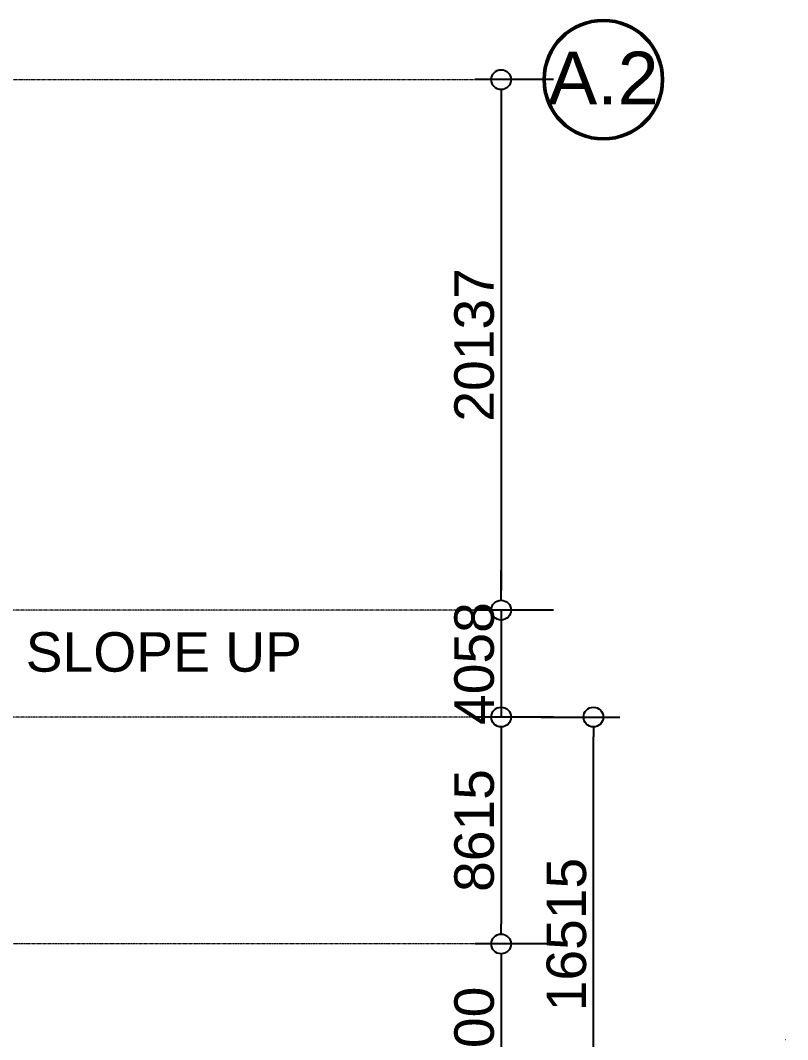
# Model space of a CAD drawing. Header units: millimetres. Extents: x -962357 to -591933, y -35273 to 59420.
# Drawn here: x -621388 to -592276, y -50 to 38640 of the extents above; entities that cross this region are included whole.
import ezdxf

# ---------------------------------------------------------------- set-up
doc = ezdxf.new("R2010")
doc.units = ezdxf.units.MM
doc.linetypes.add('DPA_Grid _ Level 100', pattern=[10, 5.5, -1.6, 1.3, -1.6])
for name, color, linetype, lineweight in [('A-ANNO-DIMS', 1, 'Continuous', 9), ('G-ANNO-TEXT', 3, 'Continuous', 9), ('S-GRID', 251, 'Continuous', 9), ('S-GRID-IDEN', 3, 'Continuous', 50)]:
    doc.layers.add(name, color=color, linetype=linetype, lineweight=lineweight)
doc.styles.add('Arial', font='arial.ttf', dxfattribs={"height": 2000})
doc.styles.add('Arial_1', font='arial.ttf', dxfattribs={"height": 1500})
doc.styles.add('Arial_2', font='arial.ttf', dxfattribs={"height": 3})
doc.dimstyles.new('DPA-DIM-3_0_C-C', dxfattribs={"dimscale": 304.8, "dimtxt": 1530.3891, "dimasz": 2.46063, "dimexe": 3.28084, "dimexo": 0.0625, "dimgap": 0.82021, "dimtad": 1, "dimdec": 0, "dimzin": 0, "dimdsep": 46, "dimtxsty": 'Arial_1', "dimblk1": 'DOTBLANK', "dimblk2": 'DOTBLANK', "dimsah": 1, "dimcen": 0.09, "dimdle": 3.28084, "dimadec": 8, "dimazin": 0, "dimtfac": 1, "dimtdec": 4, "dimtix": 1, "dimtmove": 0, "dimatfit": 3, "dimfxl": 6.56168, "dimfxlon": 1, "dimtvp": 1, "dimtolj": 1, "dimtzin": 0, "dimarcsym": 2})

# ---------------------------------------------------------------- blocks, each defined once
blk = doc.blocks.new('Grid - 100 Scale-2291345-4130-01 MULTI-PURPOSE LEVEL - REFLECTED CEILING PLAN')
at = {"layer": 'S-GRID-IDEN'}
blk.add_circle((0, 0), 4.5, dxfattribs=at)
blk = doc.blocks.new('_DotBlank')
at = {"color": 0, "linetype": 'ByBlock', "lineweight": -2}
blk.add_line((-0.5, 0), (-1, 0), dxfattribs=at)
blk.add_circle((0, 0), 0.5, dxfattribs=at)
blk = doc.blocks.new('DIMBLOCK38-4130-01 MULTI-PURPOSE LEVEL - REFLECTED CEILING PLAN')
at = {"layer": 'A-ANNO-DIMS', "color": 0, "lineweight": -2, "transparency": 16777216}
for p, q in [((-601165, 36390), (-604146, 36390)), ((-603146, 35640), (-603146, 17003)), ((-601165, 16253), (-604146, 16253))]:
    blk.add_line(p, q, dxfattribs=at)
at = {"layer": 'Defpoints', "color": 0, "transparency": 16777216}
for p in [(-601146, 36390), (-603146, 16253), (-601146, 16253)]:
    blk.add_point(p, dxfattribs=at)
at = {"layer": 'A-ANNO-DIMS', "color": 0, "lineweight": -2, "transparency": 16777216, "xscale": 750, "yscale": 750, "zscale": 750}
for p, rotation in [((-603146, 36390), 90), ((-603146, 16253), 270)]:
    blk.add_blockref('_DotBlank', p, dxfattribs=dict(at, rotation=rotation))
at = {"layer": 'A-ANNO-DIMS', "color": 0, "transparency": 16777216, "insert": (-604163, 26321), "char_height": 1500, "width": 6922.07, "attachment_point": 5, "rotation": 90, "style": 'Arial_1'}
blk.add_mtext('\\A1;20137', dxfattribs=at)
blk = doc.blocks.new('DIMBLOCK39-4130-01 MULTI-PURPOSE LEVEL - REFLECTED CEILING PLAN')
at = {"layer": 'A-ANNO-DIMS', "color": 0, "lineweight": -2, "transparency": 16777216}
for p, q in [((-603146, 17003), (-603146, 17753)), ((-601165, 16253), (-604146, 16253)), ((-603146, 16253), (-603146, 12195)), ((-601165, 12195), (-604146, 12195)), ((-603146, 11445), (-603146, 10695))]:
    blk.add_line(p, q, dxfattribs=at)
at = {"layer": 'Defpoints', "color": 0, "transparency": 16777216}
for p in [(-601146, 16253), (-603146, 12195), (-601146, 12195)]:
    blk.add_point(p, dxfattribs=at)
at = {"layer": 'A-ANNO-DIMS', "color": 0, "lineweight": -2, "transparency": 16777216, "xscale": 750, "yscale": 750, "zscale": 750}
for p, rotation in [((-603146, 16253), 270), ((-603146, 12195), 90)]:
    blk.add_blockref('_DotBlank', p, dxfattribs=dict(at, rotation=rotation))
at = {"layer": 'A-ANNO-DIMS', "color": 0, "transparency": 16777216, "insert": (-604162, 14224), "char_height": 1500, "width": 5537.65, "attachment_point": 5, "rotation": 90, "style": 'Arial_1'}
blk.add_mtext('\\A1;4058', dxfattribs=at)
blk = doc.blocks.new('DIMBLOCK40-4130-01 MULTI-PURPOSE LEVEL - REFLECTED CEILING PLAN')
at = {"layer": 'A-ANNO-DIMS', "color": 0, "lineweight": -2, "transparency": 16777216}
for p, q in [((-601165, 12195), (-604146, 12195)), ((-603146, 11445), (-603146, 4330)), ((-601165, 3580), (-604146, 3580))]:
    blk.add_line(p, q, dxfattribs=at)
at = {"layer": 'Defpoints', "color": 0, "transparency": 16777216}
for p in [(-601146, 12195), (-603146, 3580), (-601146, 3580)]:
    blk.add_point(p, dxfattribs=at)
at = {"layer": 'A-ANNO-DIMS', "color": 0, "lineweight": -2, "transparency": 16777216, "xscale": 750, "yscale": 750, "zscale": 750}
for p, rotation in [((-603146, 12195), 90), ((-603146, 3580), 270)]:
    blk.add_blockref('_DotBlank', p, dxfattribs=dict(at, rotation=rotation))
at = {"layer": 'A-ANNO-DIMS', "color": 0, "transparency": 16777216, "insert": (-604162, 7887), "char_height": 1500, "width": 5537.65, "attachment_point": 5, "rotation": 90, "style": 'Arial_1'}
blk.add_mtext('\\A1;8615', dxfattribs=at)
blk = doc.blocks.new('DIMBLOCK41-4130-01 MULTI-PURPOSE LEVEL - REFLECTED CEILING PLAN')
at = {"layer": 'A-ANNO-DIMS', "color": 0, "lineweight": -2, "transparency": 16777216}
for p, q in [((-601165, 3580), (-604146, 3580)), ((-603146, 2830), (-603146, -3570)), ((-601165, -4320), (-604146, -4320))]:
    blk.add_line(p, q, dxfattribs=at)
at = {"layer": 'Defpoints', "color": 0, "transparency": 16777216}
for p in [(-601146, 3580), (-603146, -4320), (-601146, -4320)]:
    blk.add_point(p, dxfattribs=at)
at = {"layer": 'A-ANNO-DIMS', "color": 0, "lineweight": -2, "transparency": 16777216, "xscale": 750, "yscale": 750, "zscale": 750}
for p, rotation in [((-603146, 3580), 90), ((-603146, -4320), 270)]:
    blk.add_blockref('_DotBlank', p, dxfattribs=dict(at, rotation=rotation))
at = {"layer": 'A-ANNO-DIMS', "color": 0, "transparency": 16777216, "insert": (-604162, -370), "char_height": 1500, "width": 5537.65, "attachment_point": 5, "rotation": 90, "style": 'Arial_1'}
blk.add_mtext('\\A1;7900', dxfattribs=at)
blk = doc.blocks.new('DIMBLOCK44-4130-01 MULTI-PURPOSE LEVEL - REFLECTED CEILING PLAN')
at = {"layer": 'A-ANNO-DIMS', "color": 0, "lineweight": -2, "transparency": 16777216}
for p, q in [((-601627, 12195), (-598646, 12195)), ((-599646, -3570), (-599646, 11445)), ((-601627, -4320), (-598646, -4320))]:
    blk.add_line(p, q, dxfattribs=at)
at = {"layer": 'Defpoints', "color": 0, "transparency": 16777216}
for p in [(-601646, 12195), (-599646, 12195), (-601646, -4320)]:
    blk.add_point(p, dxfattribs=at)
at = {"layer": 'A-ANNO-DIMS', "color": 0, "lineweight": -2, "transparency": 16777216, "xscale": 750, "yscale": 750, "zscale": 750}
for p, rotation in [((-599646, 12195), 90), ((-599646, -4320), 270)]:
    blk.add_blockref('_DotBlank', p, dxfattribs=dict(at, rotation=rotation))
at = {"layer": 'A-ANNO-DIMS', "color": 0, "transparency": 16777216, "insert": (-600662, 3937), "char_height": 1500, "width": 6922.07, "attachment_point": 5, "rotation": 90, "style": 'Arial_1'}
blk.add_mtext('\\A1;16515', dxfattribs=at)

msp = doc.modelspace()

# ---------------------------------------------------------------- linework, layer by layer
at = {"layer": 'S-GRID', "linetype": 'DPA_Grid _ Level 100'}
for p, q in [((-676280, 36390), (-601518.7, 36390)), ((-601518.7, 16253), (-954682, 16253)), ((-601518.7, 12195), (-957857, 12195)), ((-602984.2, 3580), (-957857, 3580))]:
    msp.add_line(p, q, dxfattribs=at)

# ---------------------------------------------------------------- block references
at = {"layer": 'S-GRID-IDEN', "xscale": 499.9999999999995, "yscale": 499.9999999999995, "zscale": 499.9999999999995, "rotation": 269.9999999999995}
msp.add_blockref('Grid - 100 Scale-2291345-4130-01 MULTI-PURPOSE LEVEL - REFLECTED CEILING PLAN', (-599268.7, 36390), dxfattribs=at)

# ---------------------------------------------------------------- texts
at = {"layer": 'G-ANNO-TEXT', "color": 7, "attachment_point": 1}
for s, insert, char_height, width, style in [('SLOPE UP', (-621185.5, 15416.1), 1500, 12907.169, 'Arial_1'), ('\\LCEILINGS', (-592362.6, -41.2), 3, 24.051, 'Arial_2'), ('C-00', (-592362.6, -45.9), 3, 11.143, 'Arial_2'), ('^I^I', (-592353.4, -45.9), 3, 6.895, 'Arial_2'), ('NO CEILING, EXPOSED CONCRETE', (-592347.7, -45.9), 3, 87.705, 'Arial_2')]:
    msp.add_mtext(s, dxfattribs=dict(at, insert=insert, char_height=char_height, width=width, style=style))
at = {"layer": 'S-GRID-IDEN', "lineweight": 9, "insert": (-601362.6, 37452.3), "char_height": 2000, "width": 5130.8, "attachment_point": 1, "style": 'Arial'}
msp.add_mtext('A.2', dxfattribs=at)

# ---------------------------------------------------------------- dimensions: what is measured, and where the dimension line sits
at = {"layer": 'A-ANNO-DIMS'}
for base, p1, p2, override, picture, middle in [((-603146.2, 16253), (-601146.2, 36390), (-601146.2, 16253), {"dimpost": '<>', "dimfxl": 20137.000087}, 'DIMBLOCK38-4130-01 MULTI-PURPOSE LEVEL - REFLECTED CEILING PLAN', (-604162.6, 26321.5)), ((-603146.2, 12195), (-601146.2, 16253), (-601146.2, 12195), {"dimpost": '<>', "dimfxl": 4057.997178}, 'DIMBLOCK39-4130-01 MULTI-PURPOSE LEVEL - REFLECTED CEILING PLAN', (-604162.1, 14224)), ((-603146.2, 3580), (-601146.2, 12195), (-601146.2, 3580), {"dimpost": '<>', "dimfxl": 8614.999996}, 'DIMBLOCK40-4130-01 MULTI-PURPOSE LEVEL - REFLECTED CEILING PLAN', (-604162.1, 7887.5)), ((-599646.2, 12195), (-601646.2, -4320), (-601646.2, 12195), {"dimpost": '<>', "dimfxl": 16515.002991}, 'DIMBLOCK44-4130-01 MULTI-PURPOSE LEVEL - REFLECTED CEILING PLAN', (-600662.1, 3937.5)), ((-603146.2, -4320), (-601146.2, 3580), (-601146.2, -4320), {"dimpost": '<>', "dimfxl": 7900.002995}, 'DIMBLOCK41-4130-01 MULTI-PURPOSE LEVEL - REFLECTED CEILING PLAN', (-604162.1, -370))]:
    dim = msp.add_linear_dim(base=base, p1=p1, p2=p2, angle=90, dimstyle='DPA-DIM-3_0_C-C', override=override, dxfattribs=at)
    dim.commit()
    dim.dimension.update_dxf_attribs({"geometry": picture, "text_midpoint": middle})

doc.saveas('drawing.dxf')
